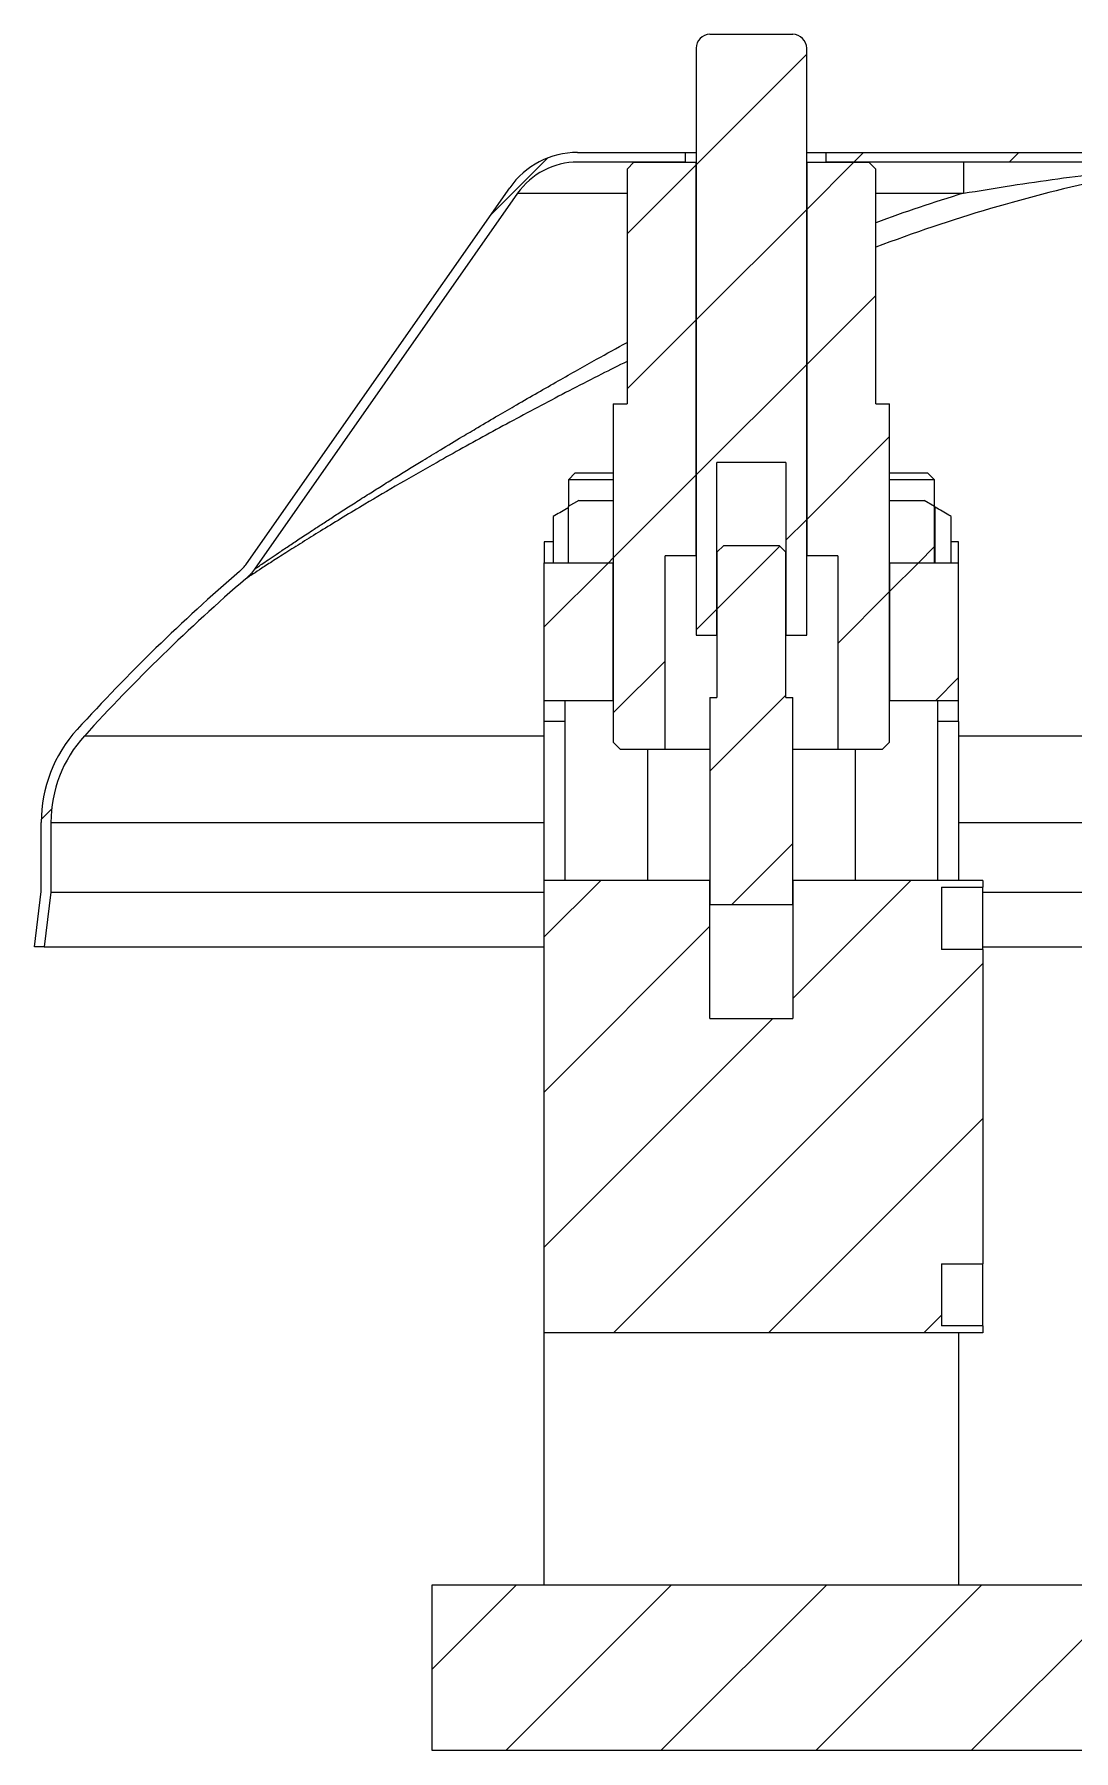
# Model space of a CAD drawing. Header units: millimetres. Extents: x -21 to 4031, y 177 to 2811.
# Drawn here: x -21.4 to 129.1, y 963.3 to 1211.8 of the extents above; entities that cross this region are included whole.
import ezdxf

# ---------------------------------------------------------------- set-up
doc = ezdxf.new("R2010")
doc.units = ezdxf.units.MM
pattern_1 = [(45, (-1206.173, -828.564), (-11.22532, 11.22532), [])]

msp = doc.modelspace()

# ---------------------------------------------------------------- hatches: boundary and pattern name
at = {"linetype": 'Continuous', "lineweight": 0}
h = msp.add_hatch(dxfattribs=at)
h.set_pattern_fill('ANSI31', scale=5, style=0)
h.set_pattern_definition(pattern_1)
edge = h.paths.add_edge_path(flags=0)
edge.add_line((88.4, 1211.77), (76.4, 1211.77))
edge.add_arc((76.4, 1209.77), 2, 90, 180)
edge.add_line((74.4, 1209.77), (74.4, 1124.77))
edge.add_line((74.4, 1124.77), (77.4, 1124.77))
edge.add_line((77.4, 1124.77), (77.4, 1149.77))
edge.add_line((77.4, 1149.77), (87.4, 1149.77))
edge.add_line((87.4, 1149.77), (87.4, 1124.77))
edge.add_line((87.4, 1124.77), (90.4, 1124.77))
edge.add_line((90.4, 1124.77), (90.4, 1209.77))
edge.add_arc((88.4, 1209.77), 2, 0, 90)
h = msp.add_hatch(dxfattribs=at)
h.set_pattern_fill('ANSI31', scale=5, style=0)
h.set_pattern_definition(pattern_1)
edge = h.paths.add_edge_path(flags=0)
edge.add_line((144.7, 1209.22), (144.7, 1207.53))
edge.add_arc((131.7, 1207.53), 13, 280.7734, 360, ccw=False)
edge.add_arc((184.6, 929.51), 270, 100.7734, 100.8711)
edge.add_line((133.68, 1194.67), (93.2, 1194.67))
edge.add_line((93.2, 1194.67), (93.2, 1193.27))
edge.add_line((93.2, 1193.27), (133.81, 1193.27))
edge.add_arc((184.6, 929.51), 268.6, 100.7734, 100.8994, ccw=False)
edge.add_arc((131.7, 1207.53), 14.4, 280.7734, 360)
edge.add_line((146.1, 1207.53), (146.1, 1209.22))
edge.add_line((146.1, 1209.22), (144.7, 1209.22))
h = msp.add_hatch(dxfattribs=at)
h.set_pattern_fill('ANSI31', scale=5, style=0)
h.set_pattern_definition(pattern_1)
edge = h.paths.add_edge_path(flags=0)
edge.add_line((-20.4, 1087.67), (-21.4, 1079.67))
edge.add_line((-21.4, 1079.67), (-19.99, 1079.67))
edge.add_line((-19.99, 1079.67), (-19, 1087.58))
edge.add_line((-19, 1087.58), (-19, 1097.67))
edge.add_arc((-0.4, 1097.67), 18.6, 137.7314, 180, ccw=False)
edge.add_arc((184.6, 929.51), 268.6, 130.7642, 137.7314, ccw=False)
edge.add_spline(control_points=[(9.22, 1132.95), (9.33, 1133.05), (9.45, 1133.16), (9.56, 1133.27), (9.67, 1133.37), (9.77, 1133.48), (9.88, 1133.6), (10.08, 1133.82), (10.27, 1134.06), (10.45, 1134.31)], knot_values=[0, 0, 0, 0, 0.000464, 0.000464, 0.000464, 0.000926, 0.000926, 0.000926, 0.001839, 0.001839, 0.001839, 0.001839], weights=[1, 1, 1, 1, 1, 1, 1, 1, 1, 1], degree=3, periodic=0)
edge.add_line((10.45, 1134.31), (48.56, 1188.75))
edge.add_arc((57.24, 1182.67), 10.6, 90, 145, ccw=False)
edge.add_line((57.24, 1193.27), (72.8, 1193.27))
edge.add_line((72.8, 1193.27), (72.8, 1194.67))
edge.add_line((72.8, 1194.67), (57.24, 1194.67))
edge.add_arc((57.24, 1182.67), 12, 90, 145)
edge.add_line((47.41, 1189.55), (9.3, 1135.12))
edge.add_spline(control_points=[(9.3, 1135.12), (9.23, 1135.01), (9.15, 1134.91), (9.07, 1134.81), (9, 1134.72), (8.91, 1134.62), (8.83, 1134.53), (8.67, 1134.35), (8.49, 1134.17), (8.3, 1134.01)], knot_values=[0, 0, 0, 0, 0.000376, 0.000376, 0.000376, 0.000751, 0.000751, 0.000751, 0.001491, 0.001491, 0.001491, 0.001491], weights=[1, 1, 1, 1, 1, 1, 1, 1, 1, 1], degree=3, periodic=0)
edge.add_arc((184.6, 929.51), 270, 130.7642, 137.7314)
edge.add_arc((-0.4, 1097.67), 20, 137.7314, 180)
edge.add_line((-20.4, 1097.67), (-20.4, 1087.67))
h = msp.add_hatch(dxfattribs=at)
h.set_pattern_fill('ANSI31', scale=5, style=0)
h.set_pattern_definition(pattern_1)
h.paths.add_polyline_path([(62.4, 1109.27), (63.4, 1108.27), (69.9, 1108.27), (69.9, 1136.27), (74.4, 1136.27), (74.4, 1193.27), (65.4, 1193.27), (64.4, 1192.27), (64.4, 1158.27), (62.4, 1158.27)], flags=0)
h = msp.add_hatch(dxfattribs=at)
h.set_pattern_fill('ANSI31', scale=5, style=0)
h.set_pattern_definition(pattern_1)
h.paths.add_polyline_path([(101.4, 1108.27), (102.4, 1109.27), (102.4, 1158.27), (100.4, 1158.27), (100.4, 1192.27), (99.4, 1193.27), (90.4, 1193.27), (90.4, 1136.27), (94.9, 1136.27), (94.9, 1108.27)], flags=0)
h = msp.add_hatch(dxfattribs=at)
h.set_pattern_fill('ANSI31', scale=5, style=0)
h.set_pattern_definition(pattern_1)
h.paths.add_polyline_path([(62.4, 1135.27), (62.4, 1144.27), (57.4, 1144.27), (55.87, 1143.39), (55.87, 1135.27)], flags=0)
h = msp.add_hatch(dxfattribs=at)
h.set_pattern_fill('ANSI31', scale=5, style=0)
h.set_pattern_definition(pattern_1)
h.paths.add_polyline_path([(102.4, 1144.27), (102.4, 1135.27), (108.92, 1135.27), (108.92, 1143.39), (107.4, 1144.27)], flags=0)
h = msp.add_hatch(dxfattribs=at)
h.set_pattern_fill('ANSI31', scale=5, style=0)
h.set_pattern_definition(pattern_1)
h.paths.add_polyline_path([(77.4, 1115.77), (76.4, 1115.77), (76.4, 1085.77), (88.4, 1085.77), (88.4, 1115.77), (87.4, 1115.77), (87.4, 1136.77), (86.4, 1137.77), (78.4, 1137.77), (77.4, 1136.77)], flags=0)
h = msp.add_hatch(dxfattribs=at)
h.set_pattern_fill('ANSI31', scale=5, style=0)
h.set_pattern_definition(pattern_1)
h.paths.add_polyline_path([(52.4, 1135.27), (52.4, 1115.27), (62.4, 1115.27), (62.4, 1135.27)], flags=0)
h = msp.add_hatch(dxfattribs=at)
h.set_pattern_fill('ANSI31', scale=5, style=0)
h.set_pattern_definition(pattern_1)
h.paths.add_polyline_path([(102.4, 1115.27), (112.4, 1115.27), (112.4, 1135.27), (102.4, 1135.27)], flags=0)
h = msp.add_hatch(dxfattribs=at)
h.set_pattern_fill('ANSI31', scale=5, style=0)
h.set_pattern_definition(pattern_1)
h.paths.add_polyline_path([(115.9, 1089.27), (88.4, 1089.27), (88.4, 1069.27), (76.4, 1069.27), (76.4, 1089.27), (52.4, 1089.27), (52.4, 1023.77), (115.9, 1023.77), (115.9, 1024.77), (109.9, 1024.77), (109.9, 1033.77), (115.9, 1033.77), (115.9, 1079.27), (109.9, 1079.27), (109.9, 1088.27), (115.9, 1088.27)], flags=0)
h = msp.add_hatch(dxfattribs=at)
h.set_pattern_fill('ANSI31', scale=5, style=0)
h.set_pattern_definition(pattern_1)
h.paths.add_polyline_path([(336.2, 963.27), (336.2, 987.27), (36.2, 987.27), (36.2, 963.27)], flags=0)

# ---------------------------------------------------------------- linework, layer by layer
at = {"color": 7, "linetype": 'Continuous', "lineweight": 15}
for p, q in [((76.4, 1211.77), (88.4, 1211.77)), ((74.4, 1209.77), (74.4, 1124.77)), ((90.4, 1124.77), (90.4, 1209.77)), ((57.24, 1194.67), (72.8, 1194.67)), ((72.8, 1193.27), (57.24, 1193.27)), ((64.4, 1192.27), (65.4, 1193.27)), ((65.4, 1193.27), (74.4, 1193.27)), ((72.8, 1194.67), (72.8, 1193.27)), ((72.8, 1194.67), (74.4, 1194.67)), ((74.4, 1136.27), (74.4, 1193.27)), ((90.4, 1194.67), (93.2, 1194.67)), ((90.4, 1193.27), (90.4, 1136.27)), ((90.4, 1193.27), (99.4, 1193.27)), ((93.2, 1193.27), (93.2, 1194.67)), ((93.2, 1194.67), (133.68, 1194.67)), ((133.81, 1193.27), (93.2, 1193.27)), ((99.4, 1193.27), (100.4, 1192.27)), ((64.4, 1192.27), (64.4, 1158.27)), ((100.4, 1158.27), (100.4, 1192.27)), ((9.3, 1135.12), (47.41, 1189.55)), ((48.56, 1188.75), (10.45, 1134.31)), ((62.4, 1158.27), (62.4, 1109.27)), ((62.4, 1158.27), (64.4, 1158.27)), ((100.4, 1158.27), (102.4, 1158.27)), ((102.4, 1109.27), (102.4, 1158.27)), ((56.9, 1148.27), (55.9, 1147.27)), ((56.9, 1148.27), (58.55, 1148.27)), ((58.55, 1148.27), (62.4, 1148.27)), ((87.4, 1149.77), (77.4, 1149.77)), ((77.4, 1124.77), (77.4, 1149.77)), ((87.4, 1149.77), (87.4, 1124.77)), ((102.4, 1148.27), (107.9, 1148.27)), ((108.9, 1147.27), (107.9, 1148.27)), ((55.9, 1147.27), (55.9, 1143.4)), ((57.86, 1147.27), (55.9, 1147.27)), ((62.4, 1147.27), (57.86, 1147.27)), ((108.9, 1147.27), (102.4, 1147.27)), ((108.9, 1143.4), (108.9, 1147.27)), ((57.4, 1144.27), (55.87, 1143.39)), ((55.87, 1143.39), (55.87, 1135.27)), ((57.4, 1144.27), (62.4, 1144.27)), ((62.4, 1144.27), (62.4, 1135.27)), ((102.4, 1135.27), (102.4, 1144.27)), ((102.4, 1144.27), (107.4, 1144.27)), ((108.92, 1143.39), (107.4, 1144.27)), ((108.92, 1135.27), (108.92, 1143.39)), ((109, 1135.27), (109, 1143.3)), ((53.7, 1141.96), (53.7, 1135.27)), ((111.34, 1135.27), (111.34, 1141.96)), ((52.4, 1138.27), (52.4, 1135.27)), ((53.7, 1138.27), (52.4, 1138.27)), ((112.4, 1138.27), (111.34, 1138.27)), ((112.4, 1135.27), (112.4, 1138.27)), ((69.9, 1108.27), (69.9, 1136.27)), ((74.4, 1136.27), (69.9, 1136.27)), ((77.4, 1136.77), (78.4, 1137.77)), ((77.4, 1136.77), (77.4, 1115.77)), ((78.4, 1137.77), (86.4, 1137.77)), ((86.4, 1137.77), (87.4, 1136.77)), ((87.4, 1115.77), (87.4, 1136.77)), ((94.9, 1136.27), (90.4, 1136.27)), ((94.9, 1136.27), (94.9, 1108.27)), ((52.4, 1115.27), (52.4, 1135.27)), ((52.4, 1135.27), (62.4, 1135.27)), ((55.87, 1135.27), (62.4, 1135.27)), ((62.4, 1115.27), (62.4, 1135.27)), ((102.4, 1135.27), (108.92, 1135.27)), ((102.4, 1135.27), (102.4, 1115.27)), ((102.4, 1135.27), (112.4, 1135.27)), ((112.4, 1115.27), (112.4, 1135.27)), ((74.4, 1124.77), (77.4, 1124.77)), ((87.4, 1124.77), (90.4, 1124.77)), ((76.4, 1115.77), (76.4, 1085.77)), ((76.4, 1115.77), (77.4, 1115.77)), ((87.4, 1115.77), (88.4, 1115.77)), ((88.4, 1085.77), (88.4, 1115.77)), ((62.4, 1115.27), (52.4, 1115.27)), ((52.4, 1112.27), (52.4, 1115.27)), ((55.4, 1115.27), (55.4, 1089.27)), ((112.4, 1115.27), (102.4, 1115.27)), ((109.4, 1089.27), (109.4, 1115.27)), ((112.4, 1112.27), (112.4, 1115.27)), ((55.4, 1112.27), (52.4, 1112.27)), ((52.4, 1089.27), (52.4, 1112.27)), ((112.4, 1112.27), (109.4, 1112.27)), ((112.4, 1112.27), (112.4, 1089.27)), ((63.4, 1108.27), (62.4, 1109.27)), ((102.4, 1109.27), (101.4, 1108.27)), ((63.4, 1108.27), (69.9, 1108.27)), ((67.4, 1089.27), (67.4, 1108.27)), ((69.9, 1108.27), (76.4, 1108.27)), ((88.4, 1108.27), (94.9, 1108.27)), ((94.9, 1108.27), (101.4, 1108.27)), ((97.4, 1108.27), (97.4, 1089.27)), ((-20.4, 1087.67), (-20.4, 1097.67)), ((-19, 1097.67), (-19, 1087.58)), ((52.4, 1023.77), (52.4, 1089.27)), ((76.4, 1089.27), (52.4, 1089.27)), ((76.4, 1069.27), (76.4, 1089.27)), ((88.4, 1089.27), (88.4, 1069.27)), ((115.9, 1089.27), (88.4, 1089.27)), ((115.9, 1089.27), (115.9, 1088.27)), ((-21.4, 1079.67), (-20.4, 1087.67)), ((-19, 1087.58), (-19.99, 1079.67)), ((-19, 1087.58), (52.4, 1087.58)), ((109.9, 1088.27), (115.9, 1088.27)), ((109.9, 1088.27), (109.9, 1079.27)), ((115.9, 1079.27), (115.9, 1088.27)), ((115.9, 1087.58), (174.6, 1087.58)), ((76.4, 1085.77), (88.4, 1085.77)), ((-19.99, 1079.67), (-21.4, 1079.67)), ((-19.99, 1079.67), (52.4, 1079.67)), ((115.9, 1079.27), (109.9, 1079.27)), ((115.9, 1079.67), (174.6, 1079.67)), ((115.9, 1079.27), (115.9, 1033.77)), ((76.4, 1069.27), (88.4, 1069.27)), ((109.9, 1033.77), (115.9, 1033.77)), ((109.9, 1033.77), (109.9, 1024.77)), ((115.9, 1024.77), (115.9, 1033.77)), ((115.9, 1024.77), (109.9, 1024.77)), ((115.9, 1024.77), (115.9, 1023.77)), ((115.9, 1023.77), (52.4, 1023.77)), ((52.4, 987.27), (52.4, 1023.77)), ((112.4, 1023.77), (112.4, 987.27)), ((36.2, 963.27), (36.2, 987.27)), ((36.2, 987.27), (336.2, 987.27)), ((336.2, 963.27), (36.2, 963.27))]:
    msp.add_line(p, q, dxfattribs=at)
at = {"color": 8, "linetype": 'Continuous', "lineweight": 15}
for p, q in [((48.56, 1188.75), (64.4, 1188.75)), ((100.4, 1188.75), (113.08, 1188.75)), ((-14.17, 1110.18), (52.4, 1110.18)), ((112.4, 1110.18), (174.6, 1110.18)), ((-19, 1097.67), (52.4, 1097.67)), ((112.4, 1097.67), (174.6, 1097.67))]:
    msp.add_line(p, q, dxfattribs=at)
at = {"color": 7, "linetype": 'Continuous', "lineweight": 15}
for centre, radius, start, end in [((76.4, 1209.77), 2, 90, 180), ((88.4, 1209.77), 2, 0, 90), ((57.24, 1182.67), 12, 90, 145), ((57.24, 1182.67), 10.6, 90, 145), ((184.6, 929.51), 270, 130.7642, 137.7314), ((184.6, 929.51), 268.6, 130.7642, 137.7314), ((-0.4, 1097.67), 20, 137.7314, 180), ((-0.4, 1097.67), 18.6, 137.7314, 180)]:
    msp.add_arc(centre, radius, start, end, dxfattribs=at)
at = {"color": 8, "linetype": 'Continuous', "lineweight": 15}
for centre, radius, start, end in [((182.02, 965.89), 230.02, 102.0512, 110.7834), ((180.86, 965.8), 233.03, 106.9105, 110.2003)]:
    msp.add_arc(centre, radius, start, end, dxfattribs=at)
at = {"color": 7, "linetype": 'Continuous', "lineweight": 15}
for points, knots in [([(113.08, 1193.27), (113.08, 1193.21), (113.08, 1193.09), (113.08, 1192.15), (113.08, 1190.73), (113.08, 1189.41), (113.08, 1188.75)], [0, 0, 0, 0, 0.25, 0.500001, 0.75, 1, 1, 1, 1]), ([(113.08, 1188.75), (115.39, 1189.13), (119.94, 1189.88), (126.72, 1190.87), (131.18, 1191.44), (133.39, 1191.72)], [0, 0, 0, 0, 0.343817, 0.675739, 1, 1, 1, 1]), ([(55.87, 1143.21), (55.79, 1143.16), (55.07, 1142.74), (54.34, 1142.33), (53.7, 1141.96)], [0, 0, 0, 0, 0.118178, 1, 1, 1, 1]), ([(109, 1143.3), (108.99, 1143.32), (108.96, 1143.36), (108.94, 1143.38), (108.92, 1143.39)], [0, 0, 0, 0, 0.389388, 1, 1, 1, 1]), ([(111.34, 1141.96), (111.23, 1142.02), (110.45, 1142.47), (109.67, 1142.92), (109, 1143.3)], [0, 0, 0, 0, 0.147194, 1, 1, 1, 1]), ([(8.3, 1134.01), (8.48, 1134.18), (8.76, 1134.43), (9.08, 1134.81), (9.23, 1135.01), (9.3, 1135.12)], [0, 0, 0, 0, 0.496023, 0.747512, 1, 1, 1, 1]), ([(10.45, 1134.31), (10.26, 1134.07), (9.99, 1133.7), (9.56, 1133.26), (9.33, 1133.05), (9.22, 1132.95)], [0, 0, 0, 0, 0.496019, 0.747519, 1, 1, 1, 1])]:
    msp.add_open_spline(points, degree=3, knots=knots, dxfattribs=at)
at = {"color": 8, "linetype": 'Continuous', "lineweight": 15}
for points, knots in [([(10.45, 1134.31), (10.45, 1134.31), (10.45, 1134.31), (10.55, 1134.38), (10.99, 1134.68), (11.71, 1135.18), (12.68, 1135.84), (13.91, 1136.67), (15.33, 1137.63), (16.96, 1138.72), (18.58, 1139.78), (20.18, 1140.83), (21.71, 1141.83), (23.41, 1142.93), (25.28, 1144.12), (27.18, 1145.32), (29.12, 1146.54), (30.99, 1147.71), (32.93, 1148.9), (35.03, 1150.19), (37.57, 1151.73), (40.23, 1153.33), (43.02, 1154.98), (45.64, 1156.52), (48.53, 1158.21), (51.43, 1159.88), (54.39, 1161.57), (57.23, 1163.18), (60.54, 1165.04), (62.93, 1166.36), (64.4, 1167.17)], [0, 0, 0, 0, 0.0006054, 0.0392768, 0.0780353, 0.1162533, 0.1558183, 0.1939587, 0.2339817, 0.2720391, 0.3122336, 0.3401313, 0.3698474, 0.401344, 0.4345788, 0.4695051, 0.4981565, 0.5306571, 0.5595862, 0.5889788, 0.6272904, 0.6737041, 0.7058501, 0.7472829, 0.7844723, 0.8266191, 0.8667628, 0.9049619, 0.9412728, 1, 1, 1, 1]), ([(64.4, 1164.41), (63.16, 1163.79), (59.12, 1161.78), (52.41, 1158.28), (44.42, 1154), (37.43, 1150.12), (31.45, 1146.7), (26.95, 1144.05), (23.28, 1141.84), (20.35, 1140.05), (17.66, 1138.38), (15.25, 1136.86), (13.17, 1135.53), (11.46, 1134.43), (10.19, 1133.59), (9.4, 1133.07), (9.22, 1132.95), (9.22, 1132.95), (9.22, 1132.95)], [0, 0, 0, 0, 0.047003, 0.1529, 0.258932, 0.364533, 0.444094, 0.523478, 0.576559, 0.629634, 0.682199, 0.73542, 0.788379, 0.840901, 0.89393, 0.946729, 0.999381, 1, 1, 1, 1])]:
    msp.add_open_spline(points, degree=3, knots=knots, dxfattribs=at)

doc.saveas('drawing.dxf')
